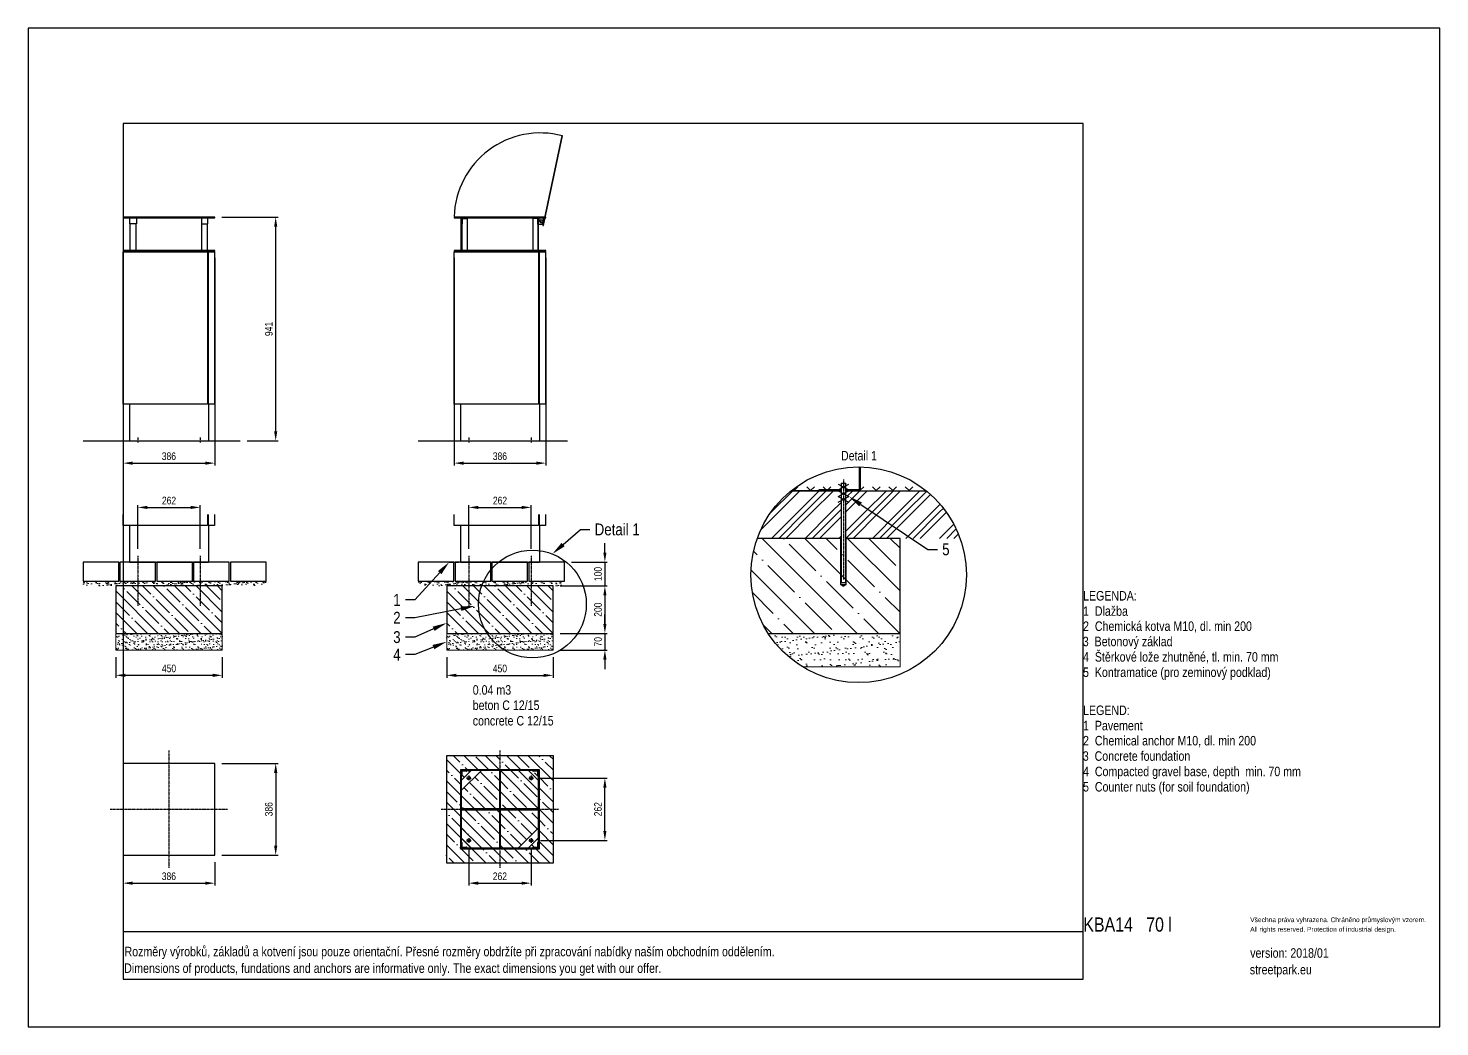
# Model space of a CAD drawing. Header units: millimetres. Extents: x 5064 to 11004, y 3085 to 7285.
import ezdxf
from ezdxf import colors
from ezdxf.entities.mleader import LeaderData, LeaderLine
from ezdxf.lldxf.tags import DXFTag
from ezdxf.math import Vec2, Vec3

# ---------------------------------------------------------------- set-up
doc = ezdxf.new("R2010")
doc.units = ezdxf.units.MM
doc.header["$LTSCALE"] = 0.3
doc.linetypes.add('DashDot', pattern=[15, 9, -3, 0, -3])
doc.layers.add('Nekreslit', color=6, linetype='Continuous', plot=False)
doc.layers.add('SRAFY', color=251, linetype='Continuous', lineweight=13)
doc.styles.add('SEACAD_Arial', font='arial.ttf', dxfattribs={"width": 0.8})
tags = doc.linetypes.add('HIDDEN2', pattern=[4.7625, 3.175, -1.5875]).pattern_tags.tags
tags[6:7] = [DXFTag(74, 4), DXFTag(75, 0), DXFTag(340, '0'), DXFTag(46, 0.0), DXFTag(50, 0.0), DXFTag(44, 0.0), DXFTag(45, 0.0)]
tags[4:5] = [DXFTag(74, 4), DXFTag(75, 0), DXFTag(340, '0'), DXFTag(46, 0.0), DXFTag(50, 0.0), DXFTag(44, 0.0), DXFTag(45, 0.0)]
doc.dimstyles.new('ISO-25', dxfattribs={"dimtxt": 1.6, "dimasz": 2, "dimexe": 0.5, "dimexo": 1.5, "dimtad": 1, "dimdec": 0, "dimtxsty": 'SEACAD_Arial', "dimcen": 2, "dimadec": 0, "dimazin": 0, "dimtfac": 1, "dimtdec": 0, "dimtmove": 0, "dimatfit": 3, "dimfxl": 1, "dimarcsym": 0})

# ---------------------------------------------------------------- blocks, each defined once
blk = doc.blocks.new('*D134')
at = {"color": 0, "lineweight": -2, "transparency": 16777216}
for p, q in [((6825.3, 4639.7), (6825.3, 4553.4)), ((7273.4, 4639.7), (7273.4, 4553.4)), ((6865.3, 4563.4), (7233.4, 4563.4))]:
    blk.add_line(p, q, dxfattribs=at)
at = {"color": 0, "transparency": 16777216}
for points in [[(6865.3, 4570.1), (6865.3, 4556.7), (6825.3, 4563.4)], [(7233.4, 4570.1), (7233.4, 4556.7), (7273.4, 4563.4)]]:
    blk.add_solid(points, dxfattribs=at)
at = {"layer": 'Defpoints', "color": 0, "transparency": 16777216}
for p in [(6825.3, 4669.7), (7273.4, 4669.7), (7273.4, 4563.4)]:
    blk.add_point(p, dxfattribs=at)
at = {"color": 0, "transparency": 16777216, "insert": (7049.4, 4592.2), "char_height": 32, "attachment_point": 5, "style": 'SEACAD_Arial'}
blk.add_mtext('450', dxfattribs=at)
blk = doc.blocks.new('*D160')
at = {"color": 0, "lineweight": -2, "transparency": 16777216}
for p, q in [((5525.7, 5096), (5525.7, 5279.7)), ((5565.7, 5269.7), (5748.1, 5269.7)), ((5788.1, 5096), (5788.1, 5279.7))]:
    blk.add_line(p, q, dxfattribs=at)
at = {"color": 0, "transparency": 16777216}
for points in [[(5565.7, 5276.4), (5565.7, 5263), (5525.7, 5269.7)], [(5748.1, 5276.4), (5748.1, 5263), (5788.1, 5269.7)]]:
    blk.add_solid(points, dxfattribs=at)
at = {"layer": 'Defpoints', "color": 0, "transparency": 16777216}
for p in [(5788.1, 5269.7), (5525.7, 5066), (5788.1, 5066)]:
    blk.add_point(p, dxfattribs=at)
at = {"color": 0, "transparency": 16777216, "insert": (5656.9, 5298.5), "char_height": 32, "attachment_point": 5, "style": 'SEACAD_Arial'}
blk.add_mtext('262', dxfattribs=at)
blk = doc.blocks.new('*D161')
at = {"color": 0, "lineweight": -2, "transparency": 16777216}
for p, q in [((6918.6, 5096), (6918.6, 5279.7)), ((6958.6, 5269.7), (7141, 5269.7)), ((7181, 5096), (7181, 5279.7))]:
    blk.add_line(p, q, dxfattribs=at)
at = {"color": 0, "transparency": 16777216}
for points in [[(6958.6, 5276.4), (6958.6, 5263), (6918.6, 5269.7)], [(7141, 5276.4), (7141, 5263), (7181, 5269.7)]]:
    blk.add_solid(points, dxfattribs=at)
at = {"layer": 'Defpoints', "color": 0, "transparency": 16777216}
for p in [(7181, 5269.7), (6918.6, 5066), (7181, 5066)]:
    blk.add_point(p, dxfattribs=at)
at = {"color": 0, "transparency": 16777216, "insert": (7049.8, 5298.5), "char_height": 32, "attachment_point": 5, "style": 'SEACAD_Arial'}
blk.add_mtext('262', dxfattribs=at)
blk = doc.blocks.new('*D162')
at = {"color": 0, "lineweight": -2, "transparency": 16777216}
for p, q in [((7491.1, 5080), (7491.1, 5120)), ((7350.8, 5040), (7501.1, 5040)), ((7491.1, 5040), (7491.1, 4939.7)), ((7303.4, 4939.7), (7501.1, 4939.7)), ((7491.1, 4899.7), (7491.1, 4859.7))]:
    blk.add_line(p, q, dxfattribs=at)
at = {"color": 0, "transparency": 16777216}
for points in [[(7484.4, 5080), (7497.7, 5080), (7491.1, 5040)], [(7484.4, 4899.7), (7497.7, 4899.7), (7491.1, 4939.7)]]:
    blk.add_solid(points, dxfattribs=at)
at = {"layer": 'Defpoints', "color": 0, "transparency": 16777216}
for p in [(7320.8, 5040), (7273.4, 4939.7), (7491.1, 4939.7)]:
    blk.add_point(p, dxfattribs=at)
at = {"color": 0, "transparency": 16777216, "insert": (7462.2, 4989.8), "char_height": 32, "attachment_point": 5, "rotation": 90, "style": 'SEACAD_Arial'}
blk.add_mtext('100', dxfattribs=at)
blk = doc.blocks.new('*D163')
at = {"color": 0, "lineweight": -2, "transparency": 16777216}
for p, q in [((7303.4, 4939.7), (7501.1, 4939.7)), ((7491.1, 4899.7), (7491.1, 4779.7)), ((7303.4, 4739.7), (7501.1, 4739.7))]:
    blk.add_line(p, q, dxfattribs=at)
at = {"color": 0, "transparency": 16777216}
for points in [[(7484.4, 4899.7), (7497.7, 4899.7), (7491.1, 4939.7)], [(7484.4, 4779.7), (7497.7, 4779.7), (7491.1, 4739.7)]]:
    blk.add_solid(points, dxfattribs=at)
at = {"layer": 'Defpoints', "color": 0, "transparency": 16777216}
for p in [(7273.4, 4939.7), (7273.4, 4739.7), (7491.1, 4739.7)]:
    blk.add_point(p, dxfattribs=at)
at = {"color": 0, "transparency": 16777216, "insert": (7462.2, 4839.7), "char_height": 32, "attachment_point": 5, "rotation": 90, "style": 'SEACAD_Arial'}
blk.add_mtext('200', dxfattribs=at)
blk = doc.blocks.new('*D164')
at = {"color": 0, "lineweight": -2, "transparency": 16777216}
for p, q in [((7491.1, 4779.7), (7491.1, 4819.7)), ((7303.4, 4739.7), (7501.1, 4739.7)), ((7491.1, 4739.7), (7491.1, 4669.7)), ((7303.4, 4669.7), (7501.1, 4669.7)), ((7491.1, 4629.7), (7491.1, 4589.7))]:
    blk.add_line(p, q, dxfattribs=at)
at = {"color": 0, "transparency": 16777216}
for points in [[(7484.4, 4779.7), (7497.7, 4779.7), (7491.1, 4739.7)], [(7484.4, 4629.7), (7497.7, 4629.7), (7491.1, 4669.7)]]:
    blk.add_solid(points, dxfattribs=at)
at = {"layer": 'Defpoints', "color": 0, "transparency": 16777216}
for p in [(7273.4, 4739.7), (7273.4, 4669.7), (7491.1, 4669.7)]:
    blk.add_point(p, dxfattribs=at)
at = {"color": 0, "transparency": 16777216, "insert": (7462.2, 4704.7), "char_height": 32, "attachment_point": 5, "rotation": 90, "style": 'SEACAD_Arial'}
blk.add_mtext('70', dxfattribs=at)
blk = doc.blocks.new('*D165')
at = {"color": 0, "lineweight": -2, "transparency": 16777216}
for p, q in [((5432.9, 4639.8), (5432.9, 4553.5)), ((5881, 4639.8), (5881, 4553.5)), ((5472.9, 4563.5), (5841, 4563.5))]:
    blk.add_line(p, q, dxfattribs=at)
at = {"color": 0, "transparency": 16777216}
for points in [[(5472.9, 4570.1), (5472.9, 4556.8), (5432.9, 4563.5)], [(5841, 4570.1), (5841, 4556.8), (5881, 4563.5)]]:
    blk.add_solid(points, dxfattribs=at)
at = {"layer": 'Defpoints', "color": 0, "transparency": 16777216}
for p in [(5432.9, 4669.8), (5881, 4669.8), (5881, 4563.5)]:
    blk.add_point(p, dxfattribs=at)
at = {"color": 0, "transparency": 16777216, "insert": (5656.9, 4592.3), "char_height": 32, "attachment_point": 5, "style": 'SEACAD_Arial'}
blk.add_mtext('450', dxfattribs=at)
blk = doc.blocks.new('*D168')
at = {"color": 0, "lineweight": -2, "transparency": 16777216}
for p, q in [((5463.4, 3777.3), (5463.4, 3679.2)), ((5849.4, 3777.3), (5849.4, 3679.2)), ((5503.4, 3689.2), (5809.4, 3689.2))]:
    blk.add_line(p, q, dxfattribs=at)
at = {"color": 0, "transparency": 16777216}
for points in [[(5503.4, 3695.9), (5503.4, 3682.6), (5463.4, 3689.2)], [(5809.4, 3695.9), (5809.4, 3682.6), (5849.4, 3689.2)]]:
    blk.add_solid(points, dxfattribs=at)
at = {"layer": 'Defpoints', "color": 0, "transparency": 16777216}
for p in [(5463.4, 3807.3), (5849.4, 3807.3), (5849.4, 3689.2)]:
    blk.add_point(p, dxfattribs=at)
at = {"color": 0, "transparency": 16777216, "insert": (5656.4, 3718.1), "char_height": 32, "attachment_point": 5, "style": 'SEACAD_Arial'}
blk.add_mtext('386', dxfattribs=at)
blk = doc.blocks.new('*D169')
at = {"color": 0, "lineweight": -2, "transparency": 16777216}
for p, q in [((5879.4, 4193.3), (6115.8, 4193.3)), ((6105.8, 4153.3), (6105.8, 3847.3)), ((5879.4, 3807.3), (6115.8, 3807.3))]:
    blk.add_line(p, q, dxfattribs=at)
at = {"color": 0, "transparency": 16777216}
for points in [[(6099.1, 4153.3), (6112.5, 4153.3), (6105.8, 4193.3)], [(6099.1, 3847.3), (6112.5, 3847.3), (6105.8, 3807.3)]]:
    blk.add_solid(points, dxfattribs=at)
at = {"layer": 'Defpoints', "color": 0, "transparency": 16777216}
for p in [(5849.4, 4193.3), (5849.4, 3807.3), (6105.8, 3807.3)]:
    blk.add_point(p, dxfattribs=at)
at = {"color": 0, "transparency": 16777216, "insert": (6077, 4000.3), "char_height": 32, "attachment_point": 5, "rotation": 90, "style": 'SEACAD_Arial'}
blk.add_mtext('386', dxfattribs=at)
blk = doc.blocks.new('L 25x25x3')
for p, q in [((25, 0), (0, 0)), ((0, 0), (0, -25)), ((25, -1), (25, 0)), ((0, -25), (1, -25)), ((3, -6.5), (3, -23)), ((23, -3), (6.5, -3))]:
    blk.add_line(p, q)
for centre, radius, start, end in [((1, -23), 2, 270, 0), ((6.5, -6.5), 3.5, 90, 180), ((23, -1), 2, 270, 0)]:
    blk.add_arc(centre, radius, start, end)
blk = doc.blocks.new('*D170')
at = {"color": 0, "lineweight": -2, "transparency": 16777216}
for p, q in [((6918.2, 3829.2), (6918.2, 3679.2)), ((7180.5, 3829.2), (7180.5, 3679.2)), ((6958.2, 3689.2), (7140.5, 3689.2))]:
    blk.add_line(p, q, dxfattribs=at)
at = {"color": 0, "transparency": 16777216}
for points in [[(6958.2, 3695.9), (6958.2, 3682.6), (6918.2, 3689.2)], [(7140.5, 3695.9), (7140.5, 3682.6), (7180.5, 3689.2)]]:
    blk.add_solid(points, dxfattribs=at)
at = {"layer": 'Defpoints', "color": 0, "transparency": 16777216}
for p in [(6918.2, 3859.2), (7180.5, 3859.2), (7180.5, 3689.2)]:
    blk.add_point(p, dxfattribs=at)
at = {"color": 0, "transparency": 16777216, "insert": (7049.3, 3718.1), "char_height": 32, "attachment_point": 5, "style": 'SEACAD_Arial'}
blk.add_mtext('262', dxfattribs=at)
blk = doc.blocks.new('*D171')
at = {"color": 0, "lineweight": -2, "transparency": 16777216}
for p, q in [((7220.5, 4131.5), (7501.1, 4131.5)), ((7491.1, 3909.2), (7491.1, 4091.5)), ((7220.5, 3869.2), (7501.1, 3869.2))]:
    blk.add_line(p, q, dxfattribs=at)
at = {"color": 0, "transparency": 16777216}
for points in [[(7484.4, 4091.5), (7497.7, 4091.5), (7491.1, 4131.5)], [(7484.4, 3909.2), (7497.7, 3909.2), (7491.1, 3869.2)]]:
    blk.add_solid(points, dxfattribs=at)
at = {"layer": 'Defpoints', "color": 0, "transparency": 16777216}
for p in [(7190.5, 4131.5), (7491.1, 4131.5), (7190.5, 3869.2)]:
    blk.add_point(p, dxfattribs=at)
at = {"color": 0, "transparency": 16777216, "insert": (7462.2, 4000.3), "char_height": 32, "attachment_point": 5, "rotation": 90, "style": 'SEACAD_Arial'}
blk.add_mtext('262', dxfattribs=at)
blk = doc.blocks.new('*D172')
at = {"color": 0, "lineweight": -2, "transparency": 16777216}
for p, q in [((5463.4, 6319.6), (5463.4, 5446)), ((5849.4, 6319.7), (5849.4, 5446)), ((5503.4, 5456), (5809.4, 5456))]:
    blk.add_line(p, q, dxfattribs=at)
at = {"color": 0, "transparency": 16777216}
for points in [[(5503.4, 5462.7), (5503.4, 5449.3), (5463.4, 5456)], [(5809.4, 5462.7), (5809.4, 5449.3), (5849.4, 5456)]]:
    blk.add_solid(points, dxfattribs=at)
at = {"layer": 'Defpoints', "color": 0, "transparency": 16777216}
for p in [(5463.4, 6349.6), (5849.4, 6349.7), (5849.4, 5456)]:
    blk.add_point(p, dxfattribs=at)
at = {"color": 0, "transparency": 16777216, "insert": (5656.4, 5484.9), "char_height": 32, "attachment_point": 5, "style": 'SEACAD_Arial'}
blk.add_mtext('386', dxfattribs=at)
blk = doc.blocks.new('*D173')
at = {"color": 0, "lineweight": -2, "transparency": 16777216}
for p, q in [((6856.3, 6319.1), (6856.3, 5446)), ((7242.3, 6319.7), (7242.3, 5446)), ((6896.3, 5456), (7202.3, 5456))]:
    blk.add_line(p, q, dxfattribs=at)
at = {"color": 0, "transparency": 16777216}
for points in [[(6896.3, 5462.7), (6896.3, 5449.3), (6856.3, 5456)], [(7202.3, 5462.7), (7202.3, 5449.3), (7242.3, 5456)]]:
    blk.add_solid(points, dxfattribs=at)
at = {"layer": 'Defpoints', "color": 0, "transparency": 16777216}
for p in [(6856.3, 6349.1), (7242.3, 6349.7), (7242.3, 5456)]:
    blk.add_point(p, dxfattribs=at)
at = {"color": 0, "transparency": 16777216, "insert": (7049.3, 5484.9), "char_height": 32, "attachment_point": 5, "style": 'SEACAD_Arial'}
blk.add_mtext('386', dxfattribs=at)
blk = doc.blocks.new('*D198')
at = {"color": 0, "lineweight": -2, "transparency": 16777216}
for p, q in [((5879.4, 6490.7), (6115.8, 6490.7)), ((6105.8, 5590.2), (6105.8, 6450.7)), ((5986, 5550.2), (6115.8, 5550.2))]:
    blk.add_line(p, q, dxfattribs=at)
at = {"color": 0, "transparency": 16777216}
for points in [[(6099.1, 6450.7), (6112.5, 6450.7), (6105.8, 6490.7)], [(6099.1, 5590.2), (6112.5, 5590.2), (6105.8, 5550.2)]]:
    blk.add_solid(points, dxfattribs=at)
at = {"layer": 'Defpoints', "color": 0, "transparency": 16777216}
for p in [(5849.4, 6490.7), (6105.8, 6490.7), (5956, 5550.2)]:
    blk.add_point(p, dxfattribs=at)
at = {"color": 0, "transparency": 16777216, "insert": (6077, 6020.4), "char_height": 32, "attachment_point": 5, "rotation": 90, "style": 'SEACAD_Arial'}
blk.add_mtext('941', dxfattribs=at)

msp = doc.modelspace()

# ---------------------------------------------------------------- hatches: boundary and pattern name
at = {"layer": 'SRAFY'}
h = msp.add_hatch(dxfattribs=at)
h.set_pattern_fill('ANGLE', color=256, scale=7, angle=45)
h.set_pattern_definition([(45, (1372.663, 3127.9), (-34.574, 34.574), [35.56, -13.335]), (135, (1372.663, 3127.9), (-34.574, -34.574), [35.56, -13.335])])
edge = h.paths.add_edge_path()
edge.add_line((8820.6, 5356.8), (8565.1, 5356.8))
edge.add_arc((-193086.9, 5352.5), 201652, -0.003622, 0.001208, ccw=False)
edge.add_line((8565.1, 5339.8), (8843.2, 5339.8))
edge.add_arc((8558.9, 4986.4), 453.5, 51.18498, 54.75198)
edge = h.paths.add_edge_path()
edge.add_line((8472.6, 5354.4), (8472.6, 5356.8))
edge.add_line((8472.6, 5356.8), (8297.2, 5356.8))
edge.add_arc((8558.9, 4986.4), 453.5, 125.24802, 128.81502)
edge.add_line((8274.7, 5339.8), (8391.4, 5339.8))
edge.add_line((8391.4, 5339.8), (8391.4, 5343.8))
edge.add_line((8391.4, 5343.8), (8472.6, 5343.8))
edge.add_line((8472.6, 5343.8), (8472.6, 5354.4))
h = msp.add_hatch(dxfattribs=at)
h.set_pattern_fill('ANSI31', color=256)
h.paths.add_polyline_path([(8565.1, 5439.9, 0.002205), (8561.1, 5439.9), (8561.1, 5339.8), (8565.1, 5339.8)])
h = msp.add_hatch(dxfattribs=at)
h.set_pattern_fill('GOST_GROUND', color=256, scale=10)
h.set_pattern_definition([(45, (1372.66, 3127.9), (141.4214, -9e-15), [200]), (45, (1402.66, 3127.9), (141.4214, -9e-15), [200]), (45, (1432.66, 3127.9), (141.4214, -9e-15), [200])])
h.paths.add_polyline_path([(8485.1, 5306.8), (8472.6, 5313.4), (8485.1, 5320.1), (8485.1, 5339.7), (8274.6, 5339.7, 0.138009), (8132.1, 5139.6), (8485.1, 5139.4)])
h.paths.add_polyline_path([(8843.2, 5339.7), (8505.1, 5339.7), (8505.1, 5320.1), (8517.6, 5313.4), (8505.1, 5306.8), (8505.1, 5139.4), (8733.2, 5139.2), (8985.9, 5139.2, 0.138278)])
h = msp.add_hatch(dxfattribs=at)
h.set_pattern_fill('ANSI31', color=256)
h.paths.add_polyline_path([(8481.1, 5343.8), (8391.4, 5343.8), (8391.4, 5339.8), (8481.1, 5339.8)])
h.paths.add_polyline_path([(8561.1, 5343.8), (8509.1, 5343.8), (8509.1, 5339.8), (8561.1, 5339.8)])
h = msp.add_hatch(dxfattribs=at)
h.set_pattern_fill('ANSI35', color=256, scale=20, angle=90)
h.set_pattern_definition([(135, (-5472.8, -5481.73), (-89.8026, -89.8026), []), (135, (-5472.8, -5391.92), (-89.8026, -89.8026), [158.75, -31.75, 0, -31.75])])
edge = h.paths.add_edge_path()
edge.add_arc((8558.9, 4986.4), 453.5, 160.25313, 213.03807)
edge.add_line((8178.7, 4739.2), (8733.2, 4739.2))
edge.add_line((8733.2, 4739.2), (8733.2, 5139.2))
edge.add_line((8733.2, 5139.2), (8132.1, 5139.6))
h = msp.add_hatch(dxfattribs=at)
h.set_pattern_fill('AR-SAND', color=256, scale=0.5)
h.set_pattern_definition([(37.5, (0, -370.748), (-0.800016, 24.47066), [0, -19.304, 0, -21.59, 0, -20.6375]), (7.5, (0, -370.748), (22.47616, 35.84126), [0, -10.414, 0, -17.399, 0, -6.6675]), (327.5, (-15.62, -370.748), (39.54962, 0.07186), [0, -6.35, 0, -22.86, 0, -29.845]), (317.5, (-15.62, -370.748), (38.17782, 11.14647), [0, -3.175, 0, -14.986, 0, -17.145])])
h.paths.add_polyline_path([(5464.4, 4960), (5295.4, 4960), (5295.4, 4940), (5430.4, 4940), (5464.4, 4940)])
h.paths.add_polyline_path([(5514.4, 4960), (5464.4, 4960), (5464.4, 4940), (5514.4, 4940)])
h.paths.add_polyline_path([(5794.4, 4960), (5514.4, 4960), (5514.4, 4940), (5794.4, 4939.8)])
h.paths.add_polyline_path([(6065.4, 4960), (5794.4, 4960), (5794.4, 4939.8), (5878.5, 4939.7), (6065.4, 4939.7)])
h = msp.add_hatch(dxfattribs=at)
h.set_pattern_fill('ANSI35', color=256, scale=10, angle=90)
h.set_pattern_definition([(135, (-1222.03, -370.68), (-44.9013, -44.9013), []), (135, (-1222.03, -325.78), (-44.9013, -44.9013), [79.375, -15.875, 0, -15.875])])
h.paths.add_polyline_path([(5881, 4939.8), (5432.9, 4940.1), (5432.9, 4739.8), (5881, 4739.8)])
h = msp.add_hatch(dxfattribs=at)
h.set_pattern_fill('AR-SAND', color=256, scale=0.5)
h.set_pattern_definition([(37.5, (170.387, -370.748), (-0.800016, 24.47066), [0, -19.304, 0, -21.59, 0, -20.6375]), (7.5, (170.387, -370.748), (22.47616, 35.84126), [0, -10.414, 0, -17.399, 0, -6.6675]), (327.5, (154.766, -370.748), (39.54962, 0.07186), [0, -6.35, 0, -22.86, 0, -29.845]), (317.5, (154.766, -370.748), (38.17782, 11.14647), [0, -3.175, 0, -14.986, 0, -17.145])])
h.paths.add_polyline_path([(6763.6, 4960), (6705.8, 4960), (6705.8, 4940), (6745.4, 4940)])
h.paths.add_polyline_path([(6944.3, 4960), (6763.6, 4960), (6745.4, 4940), (6825.3, 4940), (6944.3, 4940)])
h.paths.add_polyline_path([(7154.3, 4960), (6944.3, 4960), (6944.3, 4940), (7154.3, 4939.8)])
h.paths.add_polyline_path([(7320.8, 4960), (7154.3, 4960), (7154.3, 4939.8), (7273.4, 4939.7), (7320.8, 4939.7)])
h = msp.add_hatch(dxfattribs=at)
h.set_pattern_fill('ANSI35', color=256, scale=10, angle=90)
h.set_pattern_definition([(135, (170.387, -370.75), (-44.9013, -44.9013), []), (135, (170.387, -325.847), (-44.9013, -44.9013), [79.375, -15.875, 0, -15.875])])
h.paths.add_polyline_path([(7273.4, 4939.7), (6825.3, 4940), (6825.3, 4739.7), (7273.4, 4739.7)])
h = msp.add_hatch(dxfattribs=at)
h.set_pattern_fill('AR-SAND', color=256, scale=0.5)
h.set_pattern_definition([(37.5, (43.469, -520.31), (-0.800016, 24.47066), [0, -19.304, 0, -21.59, 0, -20.6375]), (7.5, (43.47, -520.31), (22.47616, 35.84126), [0, -10.414, 0, -17.399, 0, -6.6675]), (327.5, (27.848, -520.31), (39.54962, 0.07186), [0, -6.35, 0, -22.86, 0, -29.845]), (317.5, (27.848, -520.31), (38.17782, 11.14647), [0, -3.175, 0, -14.986, 0, -17.145])])
h.paths.add_polyline_path([(5881, 4669.8), (5881, 4739.8), (5432.9, 4739.8), (5432.9, 4669.8)])
h = msp.add_hatch(dxfattribs=at)
h.set_pattern_fill('AR-SAND', color=256, scale=0.5)
h.set_pattern_definition([(37.5, (1435.883, -520.38), (-0.800016, 24.47066), [0, -19.304, 0, -21.59, 0, -20.6375]), (7.5, (1435.883, -520.38), (22.47616, 35.84126), [0, -10.414, 0, -17.399, 0, -6.6675]), (327.5, (1420.262, -520.38), (39.54962, 0.07186), [0, -6.35, 0, -22.86, 0, -29.845]), (317.5, (1420.262, -520.38), (38.17782, 11.14647), [0, -3.175, 0, -14.986, 0, -17.145])])
h.paths.add_polyline_path([(7273.4, 4669.7), (7273.4, 4739.7), (6825.3, 4739.7), (6825.3, 4669.7)])
h = msp.add_hatch(dxfattribs=at)
h.set_pattern_fill('AR-SAND', color=256)
h.set_pattern_definition([(37.5, (-5813.58, 815.907), (-1.60003, 48.94132), [0, -38.608, 0, -43.18, 0, -41.275]), (7.5, (-5813.58, 815.91), (44.95233, 71.6825), [0, -20.828, 0, -34.798, 0, -13.335]), (327.5, (-5844.82, 815.907), (79.09924, 0.14372), [0, -12.7, 0, -45.72, 0, -59.69]), (317.5, (-5844.82, 815.91), (76.35565, 22.29293), [0, -6.35, 0, -29.972, 0, -34.29])])
h.paths.add_polyline_path([(8733.2, 4739.2), (8178.7, 4739.2, 0.112104), (8322.8, 4599.2), (8733.2, 4599.2)])
h = msp.add_hatch(dxfattribs=at)
h.set_pattern_fill('ANSI35', color=256, scale=10, angle=90)
h.set_pattern_definition([(135, (0, -370.75), (-44.9013, -44.9013), []), (135, (3e-15, -325.847), (-44.9013, -44.9013), [79.375, -15.875, 0, -15.875])])
h.paths.add_polyline_path([(6928.8, 4163.3), (6911.3, 4163.3), (6911.3, 4162.3, -0.414214), (6909.3, 4160.3), (6892.8, 4160.3, 0.414214), (6889.3, 4156.8), (6889.3, 4140.3, -0.414214), (6887.3, 4138.3), (6886.3, 4138.3), (6886.3, 4120.9)], flags=16)
h.paths.add_polyline_path([(7049.3, 4225.3), (6824.3, 4225.3), (6824.3, 4000.3), (6883.3, 4000.3), (6883.3, 4166.3), (7049.3, 4166.3)])
h.paths.add_polyline_path([(7274.3, 4225.3), (7049.3, 4225.3), (7049.3, 4166.3), (7215.3, 4166.3), (7215.3, 4000.3), (7274.3, 4000.3)])
h.paths.add_polyline_path([(7274.3, 4000.3), (7215.3, 4000.3), (7215.3, 3834.3), (7049.3, 3834.3), (7049.3, 3775.3), (7274.3, 3775.3)])
h.paths.add_polyline_path([(7049.3, 3834.3), (6883.3, 3834.3), (6883.3, 4000.3), (6824.3, 4000.3), (6824.3, 3775.3), (7049.3, 3775.3)])
h.paths.add_polyline_path([(7047.3, 3998.3), (6886.3, 3998.3), (6886.3, 3922.2), (6971.2, 3837.3), (7047.3, 3837.3)], flags=17)
h.paths.add_polyline_path([(7047.3, 4163.3), (6971.2, 4163.3), (6886.3, 4078.5), (6886.3, 4002.3), (7047.3, 4002.3)], flags=17)
h.paths.add_polyline_path([(7212.3, 4078.5), (7127.5, 4163.3), (7051.3, 4163.3), (7051.3, 4002.3), (7212.3, 4002.3)], flags=17)
h.paths.add_polyline_path([(7212.3, 3998.3), (7051.3, 3998.3), (7051.3, 3837.3), (7127.5, 3837.3), (7212.3, 3922.2)], flags=17)
h.paths.add_polyline_path([(6886.3, 3879.8), (6886.3, 3862.3), (6887.3, 3862.3, -0.414214), (6889.3, 3860.3), (6889.3, 3843.8, 0.414214), (6892.8, 3840.3), (6909.3, 3840.3, -0.414214), (6911.3, 3838.3), (6911.3, 3837.3), (6928.8, 3837.3)], flags=16)
h.paths.add_polyline_path([(7209.3, 3860.3, -0.414214), (7211.3, 3862.3), (7212.3, 3862.3), (7212.3, 3879.8), (7169.9, 3837.3), (7187.3, 3837.3), (7187.3, 3838.3, -0.414214), (7189.3, 3840.3), (7205.8, 3840.3, 0.414214), (7209.3, 3843.8)], flags=16)
h.paths.add_polyline_path([(7209.3, 4156.8, 0.414214), (7205.8, 4160.3), (7189.3, 4160.3, -0.414214), (7187.3, 4162.3), (7187.3, 4163.3), (7169.9, 4163.3), (7212.3, 4120.9), (7212.3, 4138.3), (7211.3, 4138.3, -0.414214), (7209.3, 4140.3)], flags=16)
h.paths.add_polyline_path([(6925.2, 3869.2, -1), (6911.2, 3869.2, -1)], flags=16)
h = msp.add_hatch(dxfattribs=at)
h.set_pattern_fill('ANSI31', color=256)
h.set_pattern_definition([(45, (0, -370.748), (-2.245064, 2.245064), [])])
h.paths.add_polyline_path([(6911.3, 4162.3), (6911.3, 4163.3), (6886.3, 4163.3), (6886.3, 4138.3), (6887.3, 4138.3, 0.414214), (6889.3, 4140.3), (6889.3, 4156.8, -0.414214), (6892.8, 4160.3), (6909.3, 4160.3, 0.414214)])
h.paths.add_polyline_path([(7212.3, 4163.3), (7187.3, 4163.3), (7187.3, 4162.3, 0.414214), (7189.3, 4160.3), (7205.8, 4160.3, -0.414214), (7209.3, 4156.8), (7209.3, 4140.3, 0.414214), (7211.3, 4138.3), (7212.3, 4138.3)])
h.paths.add_polyline_path([(7212.3, 3862.3), (7211.3, 3862.3, 0.414214), (7209.3, 3860.3), (7209.3, 3843.8, -0.414214), (7205.8, 3840.3), (7189.3, 3840.3, 0.414214), (7187.3, 3838.3), (7187.3, 3837.3), (7212.3, 3837.3)])
h.paths.add_polyline_path([(6889.3, 3860.3, 0.414214), (6887.3, 3862.3), (6886.3, 3862.3), (6886.3, 3837.3), (6911.3, 3837.3), (6911.3, 3838.3, 0.414214), (6909.3, 3840.3), (6892.8, 3840.3, -0.414214), (6889.3, 3843.8)])

# ---------------------------------------------------------------- linework, layer by layer
for p, q in [((6891.3, 6462.7), (6891.3, 6485.7)), ((7207.3, 6485.7), (7207.3, 6462.7)), ((7209.3, 6485.7), (7209.3, 6350.2)), ((7212.3, 6485.7), (7214.3, 6485.7)), ((7214.3, 6476.7), (7214.3, 6487.7)), ((7231.1, 6462.5), (7232.3, 6475.9)), ((7232.3, 6475.9), (7233.3, 6487.7)), ((5493.4, 6350.2), (5493.4, 6462.7)), ((5518.4, 6350.2), (5518.4, 6462.7)), ((5794.4, 6350.2), (5794.4, 6462.7)), ((5819.4, 6350.2), (5819.4, 6462.7)), ((6889.3, 6462.7), (6889.3, 6350.2)), ((6889.3, 6462.7), (6891.3, 6462.7)), ((7212.3, 6460.7), (7229.1, 6460.7)), ((7223.3, 6467.7), (7223.3, 6467.7)), ((5490.4, 6344.2), (5490.4, 6347.2)), ((5819.4, 6310.2), (5822.4, 6310.2)), ((5822.4, 6344.2), (5822.4, 6347.2)), ((6883.3, 6344.2), (6883.3, 6347.2)), ((7212.3, 6310.2), (7215.3, 6310.2)), ((7215.3, 6344.2), (7215.3, 6347.2)), ((5490.4, 5704.2), (5490.4, 5550.2)), ((5822.4, 5740.2), (5819.4, 5740.2)), ((5822.4, 5704.2), (5822.4, 5550.2)), ((6883.3, 5704.2), (6883.3, 5550.2)), ((7215.3, 5740.2), (7212.3, 5740.2)), ((7215.3, 5704.2), (7215.3, 5550.2)), ((5490.4, 5550.2), (5822.4, 5550.2)), ((6883.3, 5550.2), (7215.3, 5550.2)), ((8565.1, 5439.7), (8565.1, 5339.8)), ((8472.6, 5367.8), (8517.6, 5343.8)), ((8472.6, 5343.8), (8517.6, 5367.8)), ((8486.7, 5371.4), (8503.5, 5371.4)), ((8274.7, 5339.8), (8485.1, 5339.8)), ((8471.1, 5339.8), (8485.1, 5339.8)), ((8472.6, 5339.8), (8517.6, 5315.8)), ((8472.6, 5315.8), (8517.6, 5339.8)), ((8472.6, 5315.8), (8517.6, 5291.8)), ((8472.6, 5291.8), (8517.6, 5315.8)), ((8481.1, 5343.8), (8481.1, 5339.8)), ((8505.1, 5339.8), (8559.1, 5339.8)), ((8509.1, 5343.8), (8509.1, 5339.8)), ((8561.1, 5343.8), (8561.1, 5339.8)), ((8565.1, 5339.8), (8843.2, 5339.8)), ((5822.4, 5230), (5819.4, 5230)), ((7215.3, 5230), (7212.3, 5230)), ((5490.4, 5194), (5490.4, 5040)), ((5822.4, 5194), (5822.4, 5040)), ((6883.3, 5194), (6883.3, 5040)), ((7215.3, 5194), (7215.3, 5040)), ((5490.4, 5040), (5822.4, 5040)), ((6836.3, 5040), (6876.3, 5040)), ((6883.3, 5040), (7215.3, 5040)), ((6919.3, 5040), (7179.3, 5040)), ((6919.3, 5040), (7179.3, 5040)), ((5295.4, 4960), (5437.4, 4960)), ((6886.3, 4120.9), (6928.8, 4163.3)), ((6886.3, 4078.5), (6971.2, 4163.3)), ((7127.5, 4163.3), (7212.3, 4078.5)), ((7169.9, 4163.3), (7212.3, 4120.9)), ((6971.2, 3837.3), (6886.3, 3922.2)), ((7212.3, 3922.2), (7127.5, 3837.3)), ((6928.8, 3837.3), (6886.3, 3879.8)), ((7212.3, 3879.8), (7169.9, 3837.3))]:
    msp.add_line(p, q)
at = {"ltscale": 3}
msp.add_line((7221, 6468), (7232.1, 6465), dxfattribs=at)
at = {"color": 7, "linetype": 'Continuous'}
for p, q in [((5295.4, 5550.2), (5956, 5550.2)), ((6705.8, 5550.2), (7334.1, 5550.2)), ((8485.1, 5369.8), (8485.1, 4953.7)), ((8505.1, 4953.7), (8505.1, 5369.8)), ((8485.1, 5339.8), (8274.7, 5339.8)), ((5464.4, 5240), (5464.4, 5096)), ((5445.4, 5040), (5295.4, 5040)), ((5295.4, 5040), (5295.4, 4960)), ((5445.4, 4960), (5445.4, 5040)), ((5600.4, 5040), (5450.4, 5040)), ((5450.4, 5040), (5450.4, 4960)), ((5600.4, 4960), (5600.4, 5040)), ((5755.4, 5040), (5605.4, 5040)), ((5605.4, 5040), (5605.4, 4960)), ((5755.4, 4960), (5755.4, 5040)), ((5910.4, 5040), (5760.4, 5040)), ((5760.4, 5040), (5760.4, 4960)), ((5910.4, 4960), (5910.4, 5040)), ((6065.4, 5040), (5915.4, 5040)), ((5915.4, 5040), (5915.4, 4960)), ((6065.4, 4960), (6065.4, 5040)), ((6855.8, 5040), (6705.8, 5040)), ((6705.8, 5040), (6705.8, 4960)), ((6855.8, 4960), (6855.8, 5040)), ((7010.8, 5040), (6860.8, 5040)), ((6860.8, 5040), (6860.8, 4960)), ((7010.8, 4960), (7010.8, 5040)), ((7165.8, 5040), (7015.8, 5040)), ((7015.8, 5040), (7015.8, 4960)), ((7165.8, 4960), (7165.8, 5040)), ((7320.8, 5040), (7170.8, 5040)), ((7170.8, 5040), (7170.8, 4960)), ((7320.8, 4960), (7320.8, 5040)), ((5295.4, 4960), (5445.4, 4960)), ((5450.4, 4960), (5600.4, 4960)), ((5605.4, 4960), (5755.4, 4960)), ((5760.4, 4960), (5910.4, 4960)), ((5915.4, 4960), (6065.4, 4960)), ((6705.8, 4960), (6855.8, 4960)), ((6860.8, 4960), (7010.8, 4960)), ((7015.8, 4960), (7165.8, 4960)), ((7170.8, 4960), (7320.8, 4960))]:
    msp.add_line(p, q, dxfattribs=at)
at = {"color": 0, "linetype": 'DashDot', "ltscale": 0.1}
for p, q in [((5525.7, 5563.3), (5525.7, 5543.3)), ((5788.1, 5563.3), (5788.1, 5543.3)), ((6918.6, 5563.3), (6918.6, 5543.3)), ((7181, 5563.3), (7181, 5543.3)), ((6908.2, 4131.5), (6928.2, 4131.5)), ((6918.2, 4141.5), (6918.2, 4121.5)), ((7170.5, 4131.5), (7190.5, 4131.5)), ((7180.5, 4141.5), (7180.5, 4121.5)), ((6908.2, 3869.2), (6928.2, 3869.2)), ((6918.2, 3879.2), (6918.2, 3859.2)), ((7170.5, 3869.2), (7190.5, 3869.2)), ((7180.5, 3879.2), (7180.5, 3859.2))]:
    msp.add_line(p, q, dxfattribs=at)
at = {"color": 7, "linetype": 'HIDDEN2'}
for p, q in [((8486.7, 5371.4), (8485.1, 5369.8)), ((8505.1, 5369.8), (8485.1, 5369.8)), ((8505.1, 5369.8), (8503.5, 5371.4)), ((8485.1, 4953.7), (8505.1, 4953.7)), ((8485.1, 4953.7), (8486.7, 4952.1)), ((8495.1, 4952.1), (8486.7, 4952.1)), ((8503.5, 4952.1), (8495.1, 4952.1)), ((8503.5, 4952.1), (8505.1, 4953.7))]:
    msp.add_line(p, q, dxfattribs=at)
at = {"lineweight": 15}
for p, q in [((8486.7, 5371.4), (8486.7, 4952.1)), ((8503.5, 4952.1), (8503.5, 5371.4)), ((6836.3, 5040), (6886.3, 5040))]:
    msp.add_line(p, q, dxfattribs=at)
at = {"linetype": 'DashDot', "lineweight": 30}
for p, q in [((8495.1, 5387.8), (8495.1, 4966.5)), ((5525.7, 5066), (5525.7, 4855.3)), ((5788.1, 5066), (5788.1, 4855.3)), ((6918.6, 5066), (6918.6, 4855.4)), ((7181, 5066), (7181, 4855.4))]:
    msp.add_line(p, q, dxfattribs=at)
at = {"linetype": 'HIDDEN2'}
for p, q in [((8483.1, 5139.4), (8483.1, 4946.1)), ((8507.1, 4946.1), (8507.1, 5139.4))]:
    msp.add_line(p, q, dxfattribs=at)
at = {"color": 7, "linetype": 'HIDDEN2', "ltscale": 0.2}
msp.add_line((8483.1, 4946.1), (8507.1, 4946.1), dxfattribs=at)
at = {"linetype": 'HIDDEN2', "ltscale": 0.2}
for p in [(8483.1, 4946.1), (8507.1, 4946.1)]:
    msp.add_line(p, (8495.1, 4939.2), dxfattribs=at)
at = {"linetype": 'DashDot'}
for p, q in [((5656.4, 4247.3), (5656.4, 3753.3)), ((7049.3, 4247.3), (7049.3, 3753.3)), ((5409.4, 4000.3), (5903.4, 4000.3)), ((6802.3, 4000.3), (7296.3, 4000.3))]:
    msp.add_line(p, q, dxfattribs=at)
at = {"linetype": 'HIDDEN2'}
msp.add_lwpolyline([(7310.4, 6833.4), (7230.1, 6455.8), (7233.1, 6455.2), (7313.3, 6832.7)], close=True, dxfattribs=at)
for points in [[(5463.4, 6487.7), (5849.4, 6487.7), (5849.4, 6490.7), (5463.4, 6490.7)], [(6856.3, 6487.7), (7242.3, 6487.7), (7242.3, 6490.7), (6856.3, 6490.7)], [(5819.4, 5704.2), (5464.4, 5704.2), (5464.4, 6344.2), (5819.4, 6344.2)], [(5848.4, 5704.2), (5822.4, 5704.2), (5822.4, 6344.2), (5848.4, 6344.2)], [(7212.3, 5704.2), (6857.3, 5704.2), (6857.3, 6344.2), (7212.3, 6344.2)], [(7241.3, 5704.2), (7215.3, 5704.2), (7215.3, 6344.2), (7241.3, 6344.2)], [(5432.9, 4739.8), (5881, 4739.8), (5881, 4939.8), (5432.9, 4940.1)], [(6825.3, 4739.7), (7273.4, 4739.7), (7273.4, 4939.7), (6825.3, 4940)], [(6824.3, 3775.3), (7274.3, 3775.3), (7274.3, 4225.3), (6824.3, 4225.3)], [(5463.4, 3807.3), (5849.4, 3807.3), (5849.4, 4193.3), (5463.4, 4193.3)], [(6883.3, 3834.3), (7215.3, 3834.3), (7215.3, 4166.3), (6883.3, 4166.3)], [(6886.3, 3837.3), (7212.3, 3837.3), (7212.3, 4163.3), (6886.3, 4163.3)], [(7047.3, 3837.3), (7051.3, 3837.3), (7051.3, 4163.3), (7047.3, 4163.3)]]:
    msp.add_lwpolyline(points, close=True)
for points in [[(5519.4, 6462.7), (5492.4, 6462.7), (5492.4, 6486.7, -0.414214), (5493.4, 6487.7), (5518.4, 6487.7, -0.414214), (5519.4, 6486.7)], [(5793.4, 6462.7), (5820.4, 6462.7), (5820.4, 6486.7, 0.414214), (5819.4, 6487.7), (5794.4, 6487.7, 0.414214), (5793.4, 6486.7)], [(6885.3, 6462.7), (6890.3, 6462.7), (6890.3, 6486.7, 0.414214), (6889.3, 6487.7), (6886.3, 6487.7, 0.414214), (6885.3, 6486.7)], [(5465.4, 6347.2), (5847.4, 6347.2, 0.413824), (5849.4, 6349.2), (5849.4, 6350.2), (5463.4, 6350.2), (5463.4, 6349.1, 0.400748)], [(6858.3, 6347.2), (7240.3, 6347.2, 0.413824), (7242.3, 6349.2), (7242.3, 6350.2), (6856.3, 6350.2), (6856.3, 6349.1, 0.400748)]]:
    msp.add_lwpolyline(points, format="xyb", close=True)
for points in [[(6891.3, 6485.7), (6911.3, 6485.7), (6911.3, 6350.2)], [(7212.3, 6350.2), (7212.3, 6485.7), (7187.3, 6485.7), (7187.3, 6350.2)], [(7212.3, 6350.2), (7212.3, 6485.7), (7187.3, 6485.7), (7187.3, 6350.2)], [(6886.3, 6350.2), (6886.3, 6462.7)], [(8561.1, 5439.9), (8561.1, 5339.8), (8565.1, 5339.8), (8565.1, 5439.9)], [(8485.1, 5343.8), (8391.4, 5343.8), (8391.4, 5339.8)], [(8391.4, 5339.8), (8485.1, 5339.8)], [(8505.1, 5339.8), (8561.1, 5339.8), (8561.1, 5343.8), (8505.1, 5343.8)], [(5819.4, 5240), (5819.4, 5194), (5464.4, 5194), (5464.4, 5240)], [(5848.4, 5240), (5848.4, 5194), (5822.4, 5194), (5822.4, 5240)], [(7212.3, 5240), (7212.3, 5194), (6857.3, 5194), (6857.3, 5240)], [(7241.3, 5240), (7241.3, 5194), (7215.3, 5194), (7215.3, 5240)], [(8485.1, 5139.4), (8132.1, 5139.6)], [(8178.7, 4739.2), (8733.2, 4739.2), (8733.2, 5139.2), (8505.1, 5139.4)], [(7047.3, 4002.3), (6886.3, 4002.3), (6886.3, 3998.3), (7047.3, 3998.3)], [(7051.3, 3998.3), (7212.3, 3998.3), (7212.3, 4002.3), (7051.3, 4002.3)]]:
    msp.add_lwpolyline(points)
for centre, radius in [((7223.3, 6476.7), 4), ((8558.9, 4986.4), 453.5), ((7186.2, 4863.3), 226.7), ((6918.2, 4131.5), 7), ((7180.5, 4131.5), 7), ((6918.2, 3869.2), 7), ((7180.5, 3869.2), 7)]:
    msp.add_circle(centre, radius)
at = {"color": 7, "linetype": 'Continuous'}
msp.add_circle((6045.5, 5040), 0.01, dxfattribs=at)
at = {"linetype": 'HIDDEN2'}
msp.add_arc((7220.2, 6480.7), 364.1, 75.3169, 178.08686, dxfattribs=at)
for centre, radius, start, end in [((7223.3, 6476.7), 9, 180.02994, 269.99988), ((7223.3, 6476.7), 9, 269.99988, 355.03626), ((7209.3, 6462.7), 2, 180.00043, 270), ((7229.1, 6462.7), 2, 270, 355)]:
    msp.add_arc(centre, radius, start, end)
at = {"layer": 'Nekreslit'}
msp.add_line((5464.4, 3485.3), (9504.4, 3485.3), dxfattribs=at)
for points in [[(5064.4, 3085.3), (11004.4, 3085.3), (11004.4, 7285.3), (5064.4, 7285.3)], [(5464.4, 3285.3), (9504.4, 3285.3), (9504.4, 6885.3), (5464.4, 6885.3)]]:
    msp.add_lwpolyline(points, close=True, dxfattribs=at)
at = {"layer": 'SRAFY'}
for p, q in [((5432.9, 4739.8), (5432.9, 4669.8)), ((5881, 4669.8), (5881, 4739.8)), ((6825.3, 4739.7), (6825.3, 4669.7)), ((7273.4, 4669.7), (7273.4, 4739.7)), ((8733.2, 4599.2), (8733.2, 4739.2)), ((5432.9, 4669.8), (5881, 4669.8)), ((6825.3, 4669.7), (7273.4, 4669.7)), ((8322.8, 4599.2), (8733.2, 4599.2))]:
    msp.add_line(p, q, dxfattribs=at)

# ---------------------------------------------------------------- block references
msp.add_blockref('L 25x25x3', (6886.3, 4163.3))
for p, rotation in [((7212.3, 4163.3), 269.9999999999999), ((6886.3, 3837.3), 89.99999999999999), ((7212.3, 3837.3), 180)]:
    msp.add_blockref('L 25x25x3', p, dxfattribs=dict(rotation=rotation))

# ---------------------------------------------------------------- texts
at = {"style": 'SEACAD_Arial', "width": 0.8}
for s, height, p in [('LEGENDA:', 40, (9503.3, 4878.1)), ('1  Dlažba', 40, (9503.3, 4813.8)), ('2  Chemická kotva M10, dl. min 200', 40, (9503.3, 4750.3)), ('3  Betonový základ', 40, (9502.2, 4685.8)), ('4  Štěrkové lože zhutněné, tl. min. 70 mm', 40, (9503.3, 4621.1)), ('5  Kontramatice (pro zeminový podklad)', 40, (9503.3, 4556.5)), ('0.04 m3', 40, (6935, 4482)), ('beton C 12/15', 40, (6935, 4417.7)), ('LEGEND:', 40, (9503.3, 4396.4)), ('concrete C 12/15', 40, (6935, 4352.5)), ('1  Pavement', 40, (9503.3, 4332.1)), ('2  Chemical anchor M10, dl. min 200', 40, (9503.3, 4268.6)), ('3  Concrete foundation', 40, (9502.2, 4204)), ('4  Compacted gravel base, depth  min. 70 mm', 40, (9503.3, 4139.3)), ('5  Counter nuts (for soil foundation)', 40, (9503.3, 4074.7)), ('KBA14   70 l', 60, (9504.4, 3485.3)), ('Všechna práva vyhrazena. Chráněno průmyslovým vzorem.', 20, (10206.7, 3525.3)), ('All rights reserved. Protection of industrial design.', 20, (10206.7, 3485.3)), ('Rozměry výrobků, základů a kotvení jsou pouze orientační. Přesné rozměry obdržíte při zpracování nabídky naším obchodním oddělením.', 39.9982, (5469.8, 3381.6)), ('version: 2018/01', 40, (10206.7, 3375.5)), ('Dimensions of products, fundations and anchors are informative only. The exact dimensions you get with our offer.', 39.9982, (5468.2, 3311.7)), ('streetpark.eu', 40, (10205.1, 3305.6))]:
    msp.add_text(s, height=height, dxfattribs=at).set_placement(p)
at = {"insert": (8484.7, 5507.4), "char_height": 40, "attachment_point": 1, "style": 'SEACAD_Arial'}
msp.add_mtext_dynamic_manual_height_columns('Detail 1', width=226.121, gutter_width=200, heights=[0], dxfattribs=at)

# ---------------------------------------------------------------- dimensions: what is measured, and where the dimension line sits
for base, p1, p2, picture, middle in [((6105.8018, 6490.6635), (5955.986, 5550.1634), (5849.407, 6490.6635), '*D198', (6076.9635, 6020.4135)), ((7491.1, 4939.7), (7320.8, 5040), (7273.4, 4939.7), '*D162', (7462.2, 4989.8)), ((7491.1, 4739.7), (7273.4, 4939.7), (7273.4, 4739.7), '*D163', (7462.2, 4839.7)), ((7491.1, 4669.7), (7273.4, 4739.7), (7273.4, 4669.7), '*D164', (7462.2, 4704.7)), ((6105.8, 3807.3), (5849.4, 4193.3), (5849.4, 3807.3), '*D169', (6077, 4000.3)), ((7491.1, 4131.5), (7190.5, 3869.2), (7190.5, 4131.5), '*D171', (7462.2, 4000.3))]:
    dim = msp.add_linear_dim(base=base, p1=p1, p2=p2, angle=90, dimstyle='ISO-25')
    dim.commit()
    dim.dimension.update_dxf_attribs({"geometry": picture, "text_midpoint": middle})
for base, p1, p2, picture, middle in [((5849.4, 5456), (5463.4, 6349.6), (5849.4, 6349.7), '*D172', (5656.4, 5484.9)), ((7242.3, 5456), (6856.3, 6349.1), (7242.3, 6349.7), '*D173', (7049.3, 5484.9)), ((5788.1, 5269.7), (5525.7, 5066), (5788.1, 5066), '*D160', (5656.9, 5298.5)), ((7181, 5269.7), (6918.6, 5066), (7181, 5066), '*D161', (7049.8, 5298.5)), ((5849.4, 3689.2), (5463.4, 3807.3), (5849.4, 3807.3), '*D168', (5656.4, 3718.1)), ((7180.5, 3689.2), (6918.2, 3859.2), (7180.5, 3859.2), '*D170', (7049.3, 3718.1))]:
    dim = msp.add_linear_dim(base=base, p1=p1, p2=p2, dimstyle='ISO-25')
    dim.commit()
    dim.dimension.update_dxf_attribs({"geometry": picture, "text_midpoint": middle})
for base, p1, p2, picture, middle in [((5881, 4563.5), (5432.9, 4669.8), (5881, 4669.8), '*D165', (5656.9, 4592.3)), ((7273.4, 4563.4), (6825.3, 4669.7), (7273.4, 4669.7), '*D134', (7049.4, 4592.2))]:
    dim = msp.add_linear_dim(base=base, p1=p1, p2=p2, dimstyle='ISO-25', override={"dimscale": 0, "dimrnd": 10, "dimtix": 0, "dimtofl": 1, "dimtmove": 0, "dimatfit": 3})
    dim.commit()
    dim.dimension.update_dxf_attribs({"geometry": picture, "text_midpoint": middle})

# ---------------------------------------------------------------- leaders
ml = msp.add_multileader_mtext('Standard')
ml.set_content('5', color=256, style='SEACAD_Arial')
ml.set_leader_properties()
ml.build(insert=Vec2(0, 0))
ml.multileader.update_dxf_attribs({"text_right_attachment_type": 6, "dogleg_length": 2, "arrow_head_size": 60, "scale": 20})
ctx = ml.context
ctx.base_point, ctx.scale, ctx.char_height, ctx.arrow_head_size, ctx.landing_gap_size, ctx.plane_origin = Vec3(8890.5, 5093), 20, 50, 60, 20, Vec3(8379.8, 5230.7)
ctx.right_attachment = 6
notes = []
notes.append((ctx, [(0, (1, 1, 0), (8850.5, 5093), (1, 0), 40, [(0, [(8517.6, 5315.8)], 0, [])])]))
ctx.mtext.insert, ctx.mtext.flow_direction = Vec3(8910.5, 5118.4), 5
ml = msp.add_multileader_mtext('Standard')
ml.set_content('Detail 1', color=256, style='SEACAD_Arial')
ml.set_leader_properties(lineweight=-3)
ml.build(insert=Vec2(0, 0))
ml.multileader.update_dxf_attribs({"text_right_attachment_type": 6, "dogleg_length": 2, "arrow_head_size": 60, "scale": 20})
ctx = ml.context
ctx.base_point, ctx.scale, ctx.char_height, ctx.arrow_head_size, ctx.landing_gap_size, ctx.plane_origin = Vec3(7428.2, 5176.8), 20, 50, 60, 20, Vec3(8835.4, 5066.6)
ctx.right_attachment = 6
notes.append((ctx, [(0, (1, 1, 0), (7388.2, 5176.8), (1, 0), 40, [(0, [(7270, 5074)], 0, [])])]))
ctx.mtext.insert, ctx.mtext.flow_direction = Vec3(7448.2, 5202.2), 5
ml = msp.add_multileader_mtext('Standard')
ml.set_content('1', color=256, style='SEACAD_Arial')
ml.set_leader_properties()
ml.build(insert=Vec2(0, 0))
ml.multileader.update_dxf_attribs({"dogleg_length": 2, "arrow_head_size": 60, "scale": 20})
ctx = ml.context
ctx.base_point, ctx.scale, ctx.char_height, ctx.arrow_head_size, ctx.landing_gap_size, ctx.plane_origin = Vec3(6596.7, 4880.7), 20, 50, 60, 20, Vec3(6736.7, 5040.1)
ctx.text_align_type = 2
notes.append((ctx, [(1, (1, 1, 0), (6691.4, 4880.7), (-1, 0), 40, [(0, [(6836.3, 5040)], 0, [])])]))
ctx.mtext.insert, ctx.mtext.alignment, ctx.mtext.flow_direction = Vec3(6631.4, 4905.7), 3, 5
ml = msp.add_multileader_mtext('Standard')
ml.set_content('2', color=256, style='SEACAD_Arial')
ml.set_leader_properties()
ml.build(insert=Vec2(0, 0))
ml.multileader.update_dxf_attribs({"dogleg_length": 2, "arrow_head_size": 60, "scale": 20})
ctx = ml.context
ctx.base_point, ctx.scale, ctx.char_height, ctx.arrow_head_size, ctx.landing_gap_size, ctx.plane_origin = Vec3(6584.9, 4805.6), 20, 50, 60, 20, Vec3(7143.4, 4855.4)
ctx.text_align_type = 2
notes.append((ctx, [(1, (1, 1, 0), (6691.4, 4805.6), (-1, 0), 40, [(0, [(6944.3, 4855.4)], 0, [])])]))
ctx.mtext.insert, ctx.mtext.alignment, ctx.mtext.flow_direction = Vec3(6631.4, 4830.6), 3, 5
ml = msp.add_multileader_mtext('Standard')
ml.set_content('3', color=256, style='SEACAD_Arial')
ml.set_leader_properties()
ml.build(insert=Vec2(0, 0))
ml.multileader.update_dxf_attribs({"dogleg_length": 2, "arrow_head_size": 60, "scale": 20})
ctx = ml.context
ctx.base_point, ctx.scale, ctx.char_height, ctx.arrow_head_size, ctx.landing_gap_size, ctx.plane_origin = Vec3(6585.2, 4724), 20, 50, 60, 20, Vec3(7142.3, 4642.6)
ctx.text_align_type = 2
notes.append((ctx, [(1, (1, 1, 0), (6691.4, 4724), (-1, 0), 40, [(0, [(6825.3, 4783.7)], 0, [])])]))
ctx.mtext.insert, ctx.mtext.alignment, ctx.mtext.flow_direction = Vec3(6631.4, 4749.4), 3, 5
ml = msp.add_multileader_mtext('Standard')
ml.set_content('4', color=256, style='SEACAD_Arial')
ml.set_leader_properties()
ml.build(insert=Vec2(0, 0))
ml.multileader.update_dxf_attribs({"dogleg_length": 2, "arrow_head_size": 60, "scale": 20})
ctx = ml.context
ctx.base_point, ctx.scale, ctx.char_height, ctx.arrow_head_size, ctx.landing_gap_size, ctx.plane_origin = Vec3(6583.8, 4650.4), 20, 50, 60, 20, Vec3(7063.2, 4745.8)
ctx.text_align_type = 2
notes.append((ctx, [(1, (1, 1, 0), (6691.4, 4650.4), (-1, 0), 40, [(0, [(6825.3, 4704.8)], 0, [])])]))
ctx.mtext.insert, ctx.mtext.alignment, ctx.mtext.flow_direction = Vec3(6631.4, 4675.4), 3, 5
for ctx, leaders in notes:
    for number, flags, end, landing, length, lines in leaders:
        leader = LeaderData()
        leader.index, (leader.has_last_leader_line, leader.has_dogleg_vector, leader.attachment_direction) = number, flags
        leader.last_leader_point, leader.dogleg_vector, leader.dogleg_length = Vec3(end), Vec3(landing), length
        for number, points, colour, breaks in lines:
            line = LeaderLine()
            line.index, line.vertices, line.color, line.breaks = number, Vec3.list(points), colors.encode_raw_color(colour), breaks
            leader.lines.append(line)
        ctx.leaders.append(leader)

doc.saveas('drawing.dxf')
